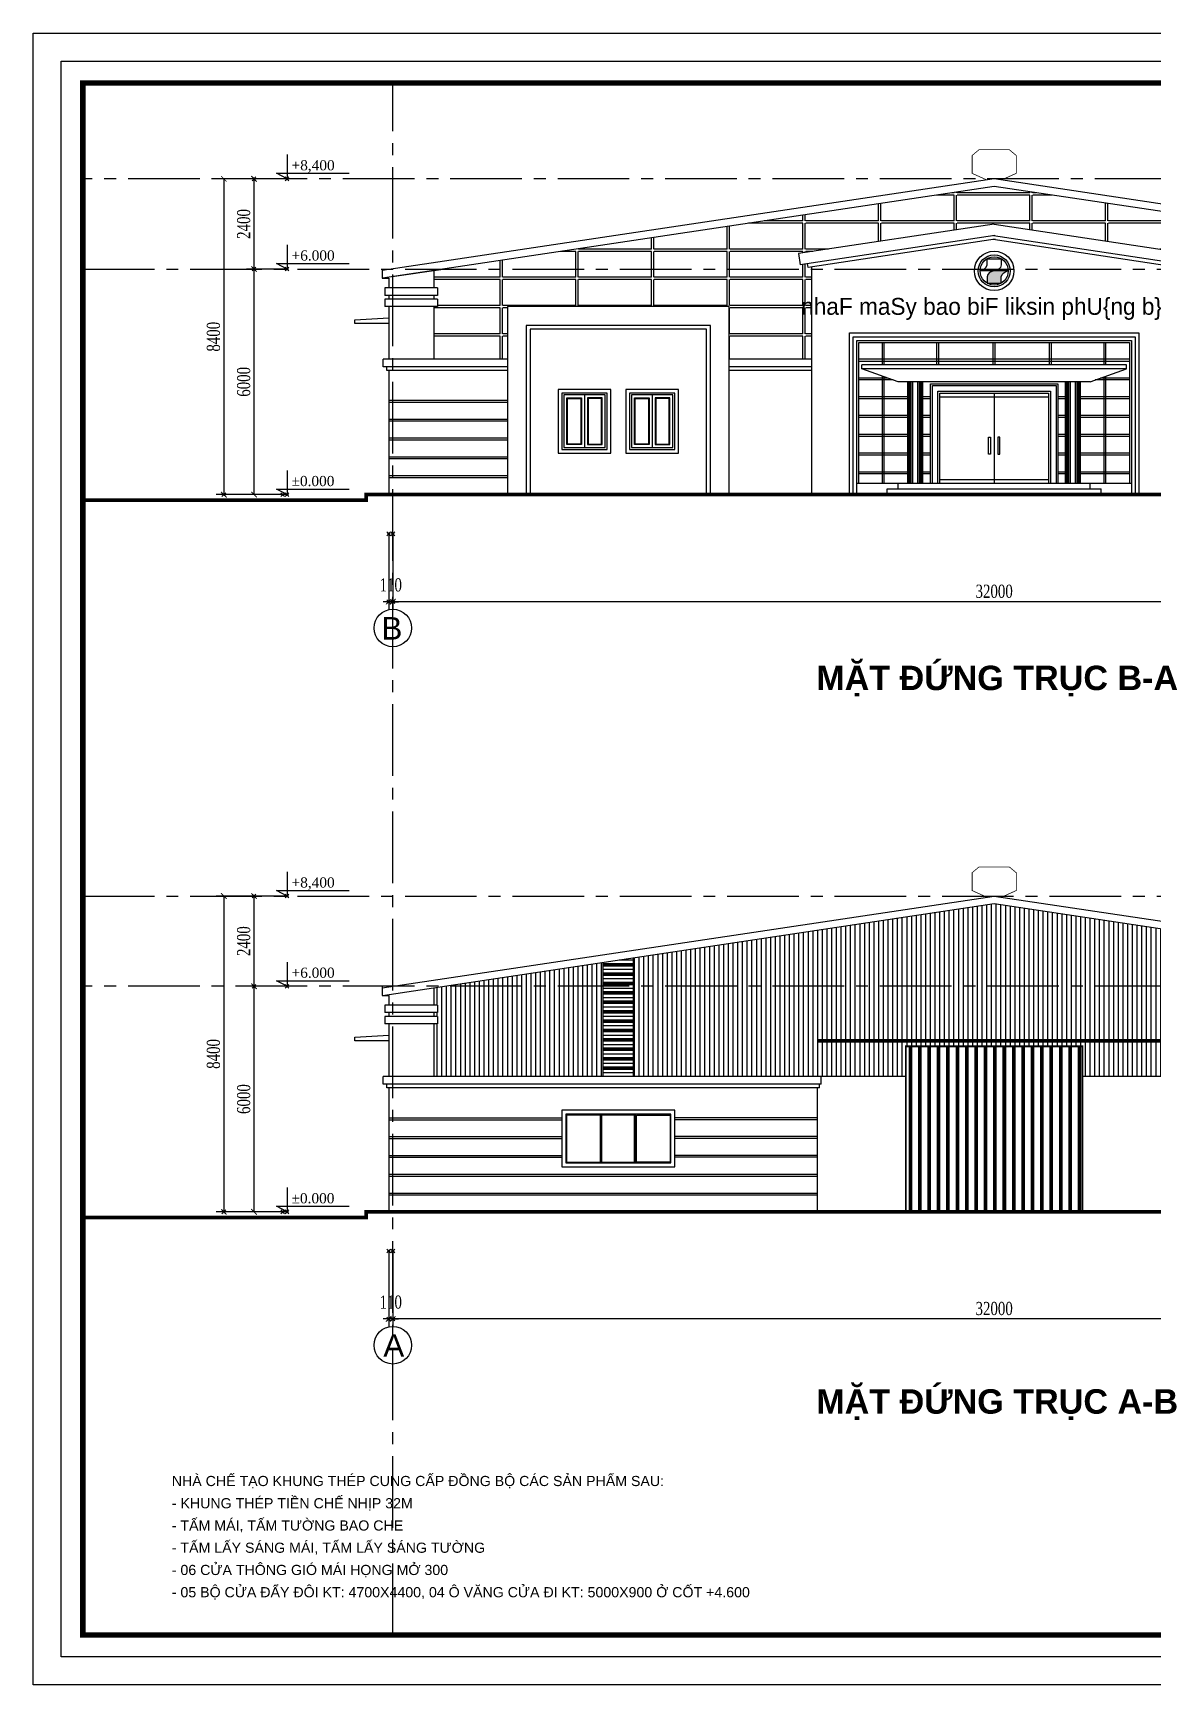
# Model space of a CAD drawing. Extents: x -32628 to 190565, y 82974 to 183560.
# Drawn here: x -32628 to -2831, y 139618 to 183560 of the extents above; entities that cross this region are included whole.
import ezdxf
from ezdxf.enums import TextEntityAlignment as Align

# ---------------------------------------------------------------- set-up
doc = ezdxf.new("R2010")
doc.units = 0
doc.header["$LTSCALE"] = 100
doc.header["$MEASUREMENT"] = 0
doc.header["$PDMODE"] = 35
doc.header["$PDSIZE"] = 50
doc.linetypes.add('CENTER2', pattern=[28.575, 19.05, -3.175, 3.175, -3.175])
doc.layers.get('0').update_dxf_attribs({"linetype": 'CONTINUOUS'})
for name, color, linetype in [('DWGshare.com_BH_DWGshare.com', 137, 'CONTINUOUS'), ('DWGshare.com_CUA_DWGshare.com', 13, 'CONTINUOUS'), ('DWGshare.com_DIM_DWGshare.com', 8, 'CONTINUOUS'), ('DWGshare.com_TEXT_DWGshare.com', 2, 'CONTINUOUS'), ('DWGshare.com_THAY_DWGshare.com', 9, 'CONTINUOUS'), ('DWGshare.com_WALLS_BLINE_DWGshare.com', 251, 'CENTER2'), ('DWGshare.com_WALLS_DWGshare.com', 31, 'CONTINUOUS')]:
    doc.layers.add(name, color=color, linetype=linetype)
doc.layers.add('DWGshare.com_DEFPOINTS_DWGshare.com', color=7, linetype='CONTINUOUS', plot=False)
doc.styles.add('1', font='vntimeh.shx', dxfattribs={"width": 0.75})
doc.styles.add('3', font='vnccsa__.shx')
doc.styles.add('VHARIAL', font='')
doc.styles.add('VHAVANB', font='')
doc.styles.get('VHARIAL').set_extended_font_data('.VnArialH')
doc.styles.get('VHAVANB').set_extended_font_data('.VnArialH', bold=True)
doc.dimstyles.new('D2-100', dxfattribs={"dimtxt": 350, "dimasz": 150, "dimexe": 200, "dimexo": 0, "dimgap": 100, "dimtad": 1, "dimdec": 0, "dimzin": 0, "dimdsep": 46, "dimtxsty": '1', "dimblk1": 'ARCHTICK', "dimblk2": 'ARCHTICK', "dimsah": 1, "dimcen": 0.09, "dimclrd": 256, "dimclre": 256, "dimclrt": 2, "dimadec": 0, "dimazin": 0, "dimtfac": 1, "dimtdec": 0, "dimtmove": 2, "dimatfit": 3, "dimldrblk": 'ARCHTICK', "dimfxl": 1, "dimtolj": 1, "dimtzin": 0, "dimarcsym": 0})

# ---------------------------------------------------------------- blocks, each defined once
blk = doc.blocks.new('_ARCHTICK')
at = {"color": 0, "linetype": 'ByBlock', "const_width": 0.15}
blk.add_lwpolyline([(-0.5, -0.5), (0.5, 0.5)], dxfattribs=at)
blk = doc.blocks.new('*D37')
at = {"linetype": 'ByBlock', "transparency": 16777216}
for p, q in [((-25871, 179682), (-26948, 179682)), ((-26748, 177282), (-26748, 179682)), ((-25871, 177282), (-26948, 177282))]:
    blk.add_line(p, q, dxfattribs=at)
at = {"layer": 'DWGshare.com_DEFPOINTS_DWGshare.com', "color": 0, "linetype": 'ByBlock', "transparency": 16777216}
for p in [(-26748, 179682), (-25871, 179682), (-25871, 177282)]:
    blk.add_point(p, dxfattribs=at)
at = {"linetype": 'ByBlock', "transparency": 16777216, "xscale": 150, "yscale": 150, "zscale": 150}
for p, rotation in [((-26748, 179682), 90), ((-26748, 177282), 270)]:
    blk.add_blockref('_ARCHTICK', p, dxfattribs=dict(at, rotation=rotation))
at = {"color": 2, "linetype": 'ByBlock', "transparency": 16777216, "insert": (-27023, 178482), "char_height": 350, "attachment_point": 5, "rotation": 90, "style": '1'}
blk.add_mtext('\\A1;2400', dxfattribs=at)
blk = doc.blocks.new('*D36')
at = {"linetype": 'ByBlock', "transparency": 16777216}
for p, q in [((178624, 177282), (177547, 177282)), ((177747, 171282), (177747, 177282)), ((178624, 171282), (177547, 171282))]:
    blk.add_line(p, q, dxfattribs=at)
at = {"layer": 'DWGshare.com_DEFPOINTS_DWGshare.com', "color": 0, "linetype": 'ByBlock', "transparency": 16777216}
for p in [(177747, 177282), (178624, 177282), (178624, 171282)]:
    blk.add_point(p, dxfattribs=at)
at = {"linetype": 'ByBlock', "transparency": 16777216, "xscale": 150, "yscale": 150, "zscale": 150}
for p, rotation in [((177747, 177282), 90), ((177747, 171282), 270)]:
    blk.add_blockref('_ARCHTICK', p, dxfattribs=dict(at, rotation=rotation))
at = {"color": 2, "linetype": 'ByBlock', "transparency": 16777216, "insert": (177472, 174282), "char_height": 350, "attachment_point": 5, "rotation": 90, "style": '1'}
blk.add_mtext('\\A1;6000', dxfattribs=at)
blk = doc.blocks.new('*D38')
at = {"linetype": 'ByBlock', "transparency": 16777216}
for p, q in [((-25871, 179682), (-27752, 179682)), ((-27552, 179682), (-27552, 171282)), ((-25985, 171282), (-27752, 171282))]:
    blk.add_line(p, q, dxfattribs=at)
at = {"layer": 'DWGshare.com_DEFPOINTS_DWGshare.com', "color": 0, "linetype": 'ByBlock', "transparency": 16777216}
for p in [(-25871, 179682), (-27552, 171282), (-25985, 171282)]:
    blk.add_point(p, dxfattribs=at)
at = {"linetype": 'ByBlock', "transparency": 16777216, "xscale": 150, "yscale": 150, "zscale": 150}
for p, rotation in [((-27552, 179682), 90), ((-27552, 171282), 270)]:
    blk.add_blockref('_ARCHTICK', p, dxfattribs=dict(at, rotation=rotation))
at = {"color": 2, "linetype": 'ByBlock', "transparency": 16777216, "insert": (-27827, 175482), "char_height": 350, "attachment_point": 5, "rotation": 90, "style": '1'}
blk.add_mtext('\\A1;8400', dxfattribs=at)
blk = doc.blocks.new('*D41')
at = {"linetype": 'ByBlock', "transparency": 16777216}
for p, q in [((-25871, 160604), (-27752, 160604)), ((-27552, 160604), (-27552, 152204)), ((-25985, 152204), (-27752, 152204))]:
    blk.add_line(p, q, dxfattribs=at)
at = {"layer": 'DWGshare.com_DEFPOINTS_DWGshare.com', "color": 0, "linetype": 'ByBlock', "transparency": 16777216}
for p in [(-25871, 160604), (-27552, 152204), (-25985, 152204)]:
    blk.add_point(p, dxfattribs=at)
at = {"linetype": 'ByBlock', "transparency": 16777216, "xscale": 150, "yscale": 150, "zscale": 150}
for p, rotation in [((-27552, 160604), 90), ((-27552, 152204), 270)]:
    blk.add_blockref('_ARCHTICK', p, dxfattribs=dict(at, rotation=rotation))
at = {"color": 2, "linetype": 'ByBlock', "transparency": 16777216, "insert": (-27827, 156404), "char_height": 350, "attachment_point": 5, "rotation": 90, "style": '1'}
blk.add_mtext('\\A1;8400', dxfattribs=at)
blk = doc.blocks.new('*D40')
at = {"linetype": 'ByBlock', "transparency": 16777216}
for p, q in [((114659, 177282), (113582, 177282)), ((113782, 171282), (113782, 177282)), ((114659, 171282), (113582, 171282))]:
    blk.add_line(p, q, dxfattribs=at)
at = {"layer": 'DWGshare.com_DEFPOINTS_DWGshare.com', "color": 0, "linetype": 'ByBlock', "transparency": 16777216}
for p in [(113782, 177282), (114659, 177282), (114659, 171282)]:
    blk.add_point(p, dxfattribs=at)
at = {"linetype": 'ByBlock', "transparency": 16777216, "xscale": 150, "yscale": 150, "zscale": 150}
for p, rotation in [((113782, 177282), 90), ((113782, 171282), 270)]:
    blk.add_blockref('_ARCHTICK', p, dxfattribs=dict(at, rotation=rotation))
at = {"color": 2, "linetype": 'ByBlock', "transparency": 16777216, "insert": (113507, 174282), "char_height": 350, "attachment_point": 5, "rotation": 90, "style": '1'}
blk.add_mtext('\\A1;6000', dxfattribs=at)
blk = doc.blocks.new('*D39')
at = {"linetype": 'ByBlock', "transparency": 16777216}
for p, q in [((-25871, 160604), (-26948, 160604)), ((-26748, 158204), (-26748, 160604)), ((-25871, 158204), (-26948, 158204))]:
    blk.add_line(p, q, dxfattribs=at)
at = {"layer": 'DWGshare.com_DEFPOINTS_DWGshare.com', "color": 0, "linetype": 'ByBlock', "transparency": 16777216}
for p in [(-26748, 160604), (-25871, 160604), (-25871, 158204)]:
    blk.add_point(p, dxfattribs=at)
at = {"linetype": 'ByBlock', "transparency": 16777216, "xscale": 150, "yscale": 150, "zscale": 150}
for p, rotation in [((-26748, 160604), 90), ((-26748, 158204), 270)]:
    blk.add_blockref('_ARCHTICK', p, dxfattribs=dict(at, rotation=rotation))
at = {"color": 2, "linetype": 'ByBlock', "transparency": 16777216, "insert": (-27023, 159404), "char_height": 350, "attachment_point": 5, "rotation": 90, "style": '1'}
blk.add_mtext('\\A1;2400', dxfattribs=at)
blk = doc.blocks.new('*D148')
at = {"linetype": 'ByBlock', "transparency": 16777216}
for p, q in [((-23056, 151161), (-23056, 149155)), ((8944, 151161), (8944, 149155)), ((8944, 149355), (-23056, 149355))]:
    blk.add_line(p, q, dxfattribs=at)
at = {"layer": 'DWGshare.com_DEFPOINTS_DWGshare.com', "color": 0, "linetype": 'ByBlock', "transparency": 16777216}
for p in [(-23056, 151161), (8944, 151161), (-23056, 149355)]:
    blk.add_point(p, dxfattribs=at)
at = {"linetype": 'ByBlock', "transparency": 16777216, "xscale": 150, "yscale": 150, "zscale": 150, "rotation": 180}
blk.add_blockref('_ARCHTICK', (-23056, 149355), dxfattribs=at)
at = {"linetype": 'ByBlock', "transparency": 16777216, "xscale": 150, "yscale": 150, "zscale": 150}
blk.add_blockref('_ARCHTICK', (8944, 149355), dxfattribs=at)
at = {"color": 2, "linetype": 'ByBlock', "transparency": 16777216, "insert": (-7056, 149630), "char_height": 350, "attachment_point": 5, "style": '1'}
blk.add_mtext('\\A1;32000', dxfattribs=at)
blk = doc.blocks.new('*D158')
at = {"linetype": 'ByBlock', "transparency": 16777216}
for p, q in [((-23166, 151161), (-23166, 149155)), ((-23056, 151161), (-23056, 149155)), ((-23166, 149355), (-23316, 149355)), ((-23056, 149355), (-23166, 149355)), ((-23056, 149355), (-23166, 149355)), ((-23056, 149355), (-22906, 149355))]:
    blk.add_line(p, q, dxfattribs=at)
at = {"layer": 'DWGshare.com_DEFPOINTS_DWGshare.com', "color": 0, "linetype": 'ByBlock', "transparency": 16777216}
for p in [(-23166, 151161), (-23056, 151161), (-23166, 149355)]:
    blk.add_point(p, dxfattribs=at)
at = {"linetype": 'ByBlock', "transparency": 16777216, "xscale": 150, "yscale": 150, "zscale": 150}
blk.add_blockref('_ARCHTICK', (-23166, 149355), dxfattribs=at)
at = {"linetype": 'ByBlock', "transparency": 16777216, "xscale": 150, "yscale": 150, "zscale": 150, "rotation": 180}
blk.add_blockref('_ARCHTICK', (-23056, 149355), dxfattribs=at)
at = {"color": 2, "linetype": 'ByBlock', "transparency": 16777216, "insert": (-23111, 149800), "char_height": 350, "attachment_point": 5, "style": '1'}
blk.add_mtext('\\A1;110', dxfattribs=at)
blk = doc.blocks.new('*D159')
at = {"linetype": 'ByBlock', "transparency": 16777216}
for p, q in [((-23056, 151161), (-23056, 149155)), ((8944, 151161), (8944, 149155)), ((8944, 149355), (-23056, 149355))]:
    blk.add_line(p, q, dxfattribs=at)
at = {"layer": 'DWGshare.com_DEFPOINTS_DWGshare.com', "color": 0, "linetype": 'ByBlock', "transparency": 16777216}
for p in [(-23056, 151161), (8944, 151161), (-23056, 149355)]:
    blk.add_point(p, dxfattribs=at)
at = {"linetype": 'ByBlock', "transparency": 16777216, "xscale": 150, "yscale": 150, "zscale": 150, "rotation": 180}
blk.add_blockref('_ARCHTICK', (-23056, 149355), dxfattribs=at)
at = {"linetype": 'ByBlock', "transparency": 16777216, "xscale": 150, "yscale": 150, "zscale": 150}
blk.add_blockref('_ARCHTICK', (8944, 149355), dxfattribs=at)
at = {"color": 2, "linetype": 'ByBlock', "transparency": 16777216, "insert": (-7056, 149630), "char_height": 350, "attachment_point": 5, "style": '1'}
blk.add_mtext('\\A1;32000', dxfattribs=at)
blk = doc.blocks.new('*D161')
at = {"linetype": 'ByBlock', "transparency": 16777216}
for p, q in [((-23166, 151161), (-23166, 149155)), ((-23056, 151161), (-23056, 149155)), ((-23166, 149355), (-23316, 149355)), ((-23056, 149355), (-23166, 149355)), ((-23056, 149355), (-23166, 149355)), ((-23056, 149355), (-22906, 149355))]:
    blk.add_line(p, q, dxfattribs=at)
at = {"layer": 'DWGshare.com_DEFPOINTS_DWGshare.com', "color": 0, "linetype": 'ByBlock', "transparency": 16777216}
for p in [(-23166, 151161), (-23056, 151161), (-23166, 149355)]:
    blk.add_point(p, dxfattribs=at)
at = {"linetype": 'ByBlock', "transparency": 16777216, "xscale": 150, "yscale": 150, "zscale": 150}
blk.add_blockref('_ARCHTICK', (-23166, 149355), dxfattribs=at)
at = {"linetype": 'ByBlock', "transparency": 16777216, "xscale": 150, "yscale": 150, "zscale": 150, "rotation": 180}
blk.add_blockref('_ARCHTICK', (-23056, 149355), dxfattribs=at)
at = {"color": 2, "linetype": 'ByBlock', "transparency": 16777216, "insert": (-23111, 149800), "char_height": 350, "attachment_point": 5, "style": '1'}
blk.add_mtext('\\A1;110', dxfattribs=at)

msp = doc.modelspace()

# ---------------------------------------------------------------- hatches: boundary and pattern name
at = {"layer": 'DWGshare.com_BH_DWGshare.com'}
h = msp.add_hatch(dxfattribs=at)
h.set_pattern_fill('BRICK20', color=256, scale=250, style=0)
h.set_pattern_definition([(180, (1951.7, 62.5), (-9e-14, -750), [1937.5, -76.7175]), (90, (1951.7, 62.5), (-2014.217, 1e-13), [687.5, -62.5]), (90, (2014.2, 62.5), (-2014.217, 1e-13), [687.5, -62.5]), (180, (1951.7, 0), (-9e-14, -750), [1937.5, -76.7175])])
h.paths.add_polyline_path([(-14105.8, 174882.4), (-11905.8, 174882.4), (-11905.8, 177342.7), (-12004.7, 177327.9), (-12019.6, 177426.8), (-12217.3, 177397.1), (-12261.8, 177693.8), (-7055.8, 178474.7), (-1849.8, 177693.8), (-1894.3, 177397.1), (-2092.1, 177426.8), (-2106.9, 177327.9), (-2205.8, 177342.7), (-2205.8, 174882.4), (-5.8, 174882.4), (-5.8, 176282.4), (5894.2, 176282.4), (5894.2, 174882.4), (7854.2, 174882.4), (7854.2, 176282.4), (7754.2, 176282.4), (7754.2, 176482.4), (7854.2, 176482.4), (7854.2, 176582.4), (7754.2, 176582.4), (7754.2, 176782.4), (7854.2, 176782.4), (7854.2, 177244.9), (-7055.8, 179481.4), (-21965.3, 177245), (-21965.3, 176782.4), (-21865.3, 176782.4), (-21865.3, 176582.4), (-21965.3, 176582.4), (-21965.3, 176482.4), (-21865.3, 176482.4), (-21865.3, 176282.4), (-21965.3, 176282.4), (-21965.3, 174882.4), (-20005.8, 174882.4), (-20005.8, 176282.4), (-14105.8, 176282.4)])
msp.add_hatch(color=256, dxfattribs=at).paths.add_polyline_path([(-6680.8, 177232.4), (-7052.5, 177232.4, -0.0044876), (-7055.8, 177232.4), (-7059.2, 177232.4, 0.3672149), (-7242.9, 177073.6), (-7242.9, 176907.4), (-6868.7, 176907.4), (-6868.7, 177073.6, -0.298988)])
h = msp.add_hatch(dxfattribs=at)
h.set_pattern_fill('LINE', color=256, scale=1000, angle=90, style=0)
h.paths.add_polyline_path([(2544.2, 158962.6), (-7055.8, 160402.6), (-16655.8, 158962.6), (-16655.8, 155803.6), (-9405.8, 155803.6), (-9405.8, 156603.6), (-4705.8, 156603.6), (-4705.8, 155803.6), (2544.2, 155803.6)])
h.paths.add_polyline_path([(-17455.8, 158842.6), (-21965.3, 158166.2), (-21965.3, 157703.6), (-21865.3, 157703.6), (-21865.3, 157503.6), (-21965.3, 157503.6), (-21965.3, 157403.6), (-21865.3, 157403.6), (-21865.3, 157203.6), (-21965.3, 157203.6), (-21965.3, 155803.6), (-17455.8, 155803.6)])
h.paths.add_polyline_path([(7853.7, 157503.6), (7753.7, 157503.6), (7753.7, 157703.6), (7853.7, 157703.6), (7853.7, 158166.2), (3344.2, 158842.6), (3344.2, 155803.6), (7853.7, 155803.6), (7853.7, 157203.6), (7753.7, 157203.6), (7753.7, 157403.6), (7853.7, 157403.6)])
h = msp.add_hatch(dxfattribs=at)
h.set_pattern_fill('PLASTI,_O', color=256, scale=1000)
h.set_pattern_definition([(0, (0, 0), (6e-14, 250), []), (0, (7e-15, 31.25), (6e-14, 250), []), (0, (1e-14, 62.5), (6e-14, 250), []), (0, (3e-14, 156.25), (6e-14, 250), [])])
h.paths.add_polyline_path([(-16655.8, 158962.6), (-17455.8, 158842.6), (-17455.8, 155803.6), (-16655.8, 155803.6)])
h.paths.add_polyline_path([(3344.2, 158842.6), (2544.2, 158962.6), (2544.2, 155803.6), (3344.2, 155803.6)])
h = msp.add_hatch(dxfattribs=at)
h.set_pattern_fill('PLAST,_O', color=256, scale=1000, angle=90)
h.set_pattern_definition([(90, (0, 0), (-250, 2e-14), []), (90, (-31.25, 2e-15), (-250, 2e-14), []), (90, (-62.5, 4e-15), (-250, 2e-14), [])])
h.paths.add_polyline_path([(-7055.8, 156603.6), (-9405.8, 156603.6), (-9405.8, 152203.6), (-7055.8, 152203.6)])
h.paths.add_polyline_path([(-4705.8, 156603.6), (-7055.8, 156603.6), (-7055.8, 152203.6), (-4705.8, 152203.6)])

# ---------------------------------------------------------------- linework, layer by layer
for p, q in [((-10030.8, 174732.4), (-10030.8, 175332.4)), ((-9980.8, 174732.4), (-9980.8, 175332.4)), ((-8580.8, 174732.4), (-8580.8, 175332.4)), ((-8530.8, 174732.4), (-8530.8, 175332.4)), ((-7080.8, 174732.4), (-7080.8, 175332.4)), ((-7030.8, 174732.4), (-7030.8, 175332.4)), ((-5580.8, 174732.4), (-5580.8, 175332.4)), ((-5530.8, 174732.4), (-5530.8, 175332.4)), ((-4130.8, 174732.4), (-4130.8, 175332.4)), ((-4080.8, 174732.4), (-4080.8, 175332.4)), ((-3455.8, 174882.4), (-10655.8, 174882.4)), ((-10655.8, 174832.4), (-3455.8, 174832.4)), ((-9884.4, 174382.4), (-10655.8, 174382.4)), ((-9745.1, 174332.4), (-10655.8, 174332.4)), ((-10030.8, 171582.4), (-10030.8, 174434.9)), ((-9980.8, 171582.4), (-9980.8, 174417)), ((-9344.7, 171582.4), (-9344.7, 174282.4)), ((-9326.7, 171582.4), (-9326.7, 174282.4)), ((-9300.5, 171582.4), (-9300.5, 174282.4)), ((-9267.1, 171582.4), (-9267.1, 174282.4)), ((-9221, 171582.4), (-9221, 174282.4)), ((-9090.7, 171582.4), (-9090.7, 174282.4)), ((-9044.6, 171582.4), (-9044.6, 174282.4)), ((-9011.2, 171582.4), (-9011.2, 174282.4)), ((-8985, 171582.4), (-8985, 174282.4)), ((-8966.9, 171582.4), (-8966.9, 174282.4)), ((-5144.7, 171582.4), (-5144.7, 174282.4)), ((-5126.7, 171582.4), (-5126.7, 174282.4)), ((-5100.5, 171582.4), (-5100.5, 174282.4)), ((-5067.1, 171582.4), (-5067.1, 174282.4)), ((-5021, 171582.4), (-5021, 174282.4)), ((-4890.7, 171582.4), (-4890.7, 174282.4)), ((-4844.6, 171582.4), (-4844.6, 174282.4)), ((-4811.2, 171582.4), (-4811.2, 174282.4)), ((-4785, 171582.4), (-4785, 174282.4)), ((-4766.9, 171582.4), (-4766.9, 174282.4)), ((-3455.8, 174332.4), (-4366.5, 174332.4)), ((-3455.8, 174382.4), (-4227.3, 174382.4)), ((-4130.8, 171582.4), (-4130.8, 174417)), ((-4080.8, 171582.4), (-4080.8, 174434.9)), ((-20005.8, 173782.4), (-23165.8, 173782.4)), ((-20005.8, 173732.4), (-23165.8, 173732.4)), ((-9355.8, 173882.4), (-10655.8, 173882.4)), ((-9355.8, 173832.4), (-10655.8, 173832.4)), ((-8750.8, 173882.4), (-8955.8, 173882.4)), ((-8750.8, 173832.4), (-8955.8, 173832.4)), ((-5155.8, 173882.4), (-5360.8, 173882.4)), ((-5155.8, 173832.4), (-5360.8, 173832.4)), ((-3455.8, 173882.4), (-4755.8, 173882.4)), ((-3455.8, 173832.4), (-4755.8, 173832.4)), ((-20005.8, 173282.4), (-23165.8, 173282.4)), ((-20005.8, 173232.4), (-23165.8, 173232.4)), ((-9355.8, 173382.4), (-10655.8, 173382.4)), ((-9355.8, 173332.4), (-10655.8, 173332.4)), ((-8750.8, 173382.4), (-8955.8, 173382.4)), ((-8750.8, 173332.4), (-8955.8, 173332.4)), ((-5155.8, 173382.4), (-5360.8, 173382.4)), ((-5155.8, 173332.4), (-5360.8, 173332.4)), ((-3455.8, 173382.4), (-4755.8, 173382.4)), ((-3455.8, 173332.4), (-4755.8, 173332.4)), ((-20005.8, 172782.4), (-23165.8, 172782.4)), ((-20005.8, 172732.4), (-23165.8, 172732.4)), ((-9355.8, 172882.4), (-10655.8, 172882.4)), ((-9355.8, 172832.4), (-10655.8, 172832.4)), ((-8750.8, 172882.4), (-8955.8, 172882.4)), ((-8750.8, 172832.4), (-8955.8, 172832.4)), ((-5155.8, 172882.4), (-5360.8, 172882.4)), ((-5155.8, 172832.4), (-5360.8, 172832.4)), ((-3455.8, 172882.4), (-4755.8, 172882.4)), ((-3455.8, 172832.4), (-4755.8, 172832.4)), ((-20005.8, 172282.4), (-23165.8, 172282.4)), ((-9355.8, 172382.4), (-10655.8, 172382.4)), ((-9355.8, 172332.4), (-10655.8, 172332.4)), ((-8750.8, 172382.4), (-8955.8, 172382.4)), ((-8750.8, 172332.4), (-8955.8, 172332.4)), ((-5155.8, 172382.4), (-5360.8, 172382.4)), ((-5155.8, 172332.4), (-5360.8, 172332.4)), ((-3455.8, 172382.4), (-4755.8, 172382.4)), ((-3455.8, 172332.4), (-4755.8, 172332.4)), ((-20005.8, 172232.4), (-23165.8, 172232.4)), ((-9355.8, 171882.4), (-10655.8, 171882.4)), ((-9355.8, 171832.4), (-10655.8, 171832.4)), ((-8750.8, 171882.4), (-8955.8, 171882.4)), ((-8750.8, 171832.4), (-8955.8, 171832.4)), ((-5155.8, 171882.4), (-5360.8, 171882.4)), ((-5155.8, 171832.4), (-5360.8, 171832.4)), ((-3455.8, 171882.4), (-4755.8, 171882.4)), ((-3455.8, 171832.4), (-4755.8, 171832.4)), ((-20005.8, 171782.4), (-23165.8, 171782.4)), ((-20005.8, 171732.4), (-23165.8, 171732.4)), ((-23165.8, 154703.6), (-18555.8, 154703.6)), ((-17501.7, 154778.6), (-17501.7, 154803.6)), ((-16597.5, 153503.6), (-16597.5, 154803.6)), ((-11755.8, 154703.6), (-15555.8, 154703.6)), ((-23165.8, 154653.6), (-18555.8, 154653.6)), ((-11755.8, 154653.6), (-15555.8, 154653.6)), ((-23165.8, 154203.6), (-18555.8, 154203.6)), ((-23165.8, 154153.6), (-18555.8, 154153.6)), ((-11755.8, 154203.6), (-15555.8, 154203.6)), ((-11755.8, 154153.6), (-15555.8, 154153.6)), ((-23165.8, 153703.6), (-18555.8, 153703.6)), ((-23165.8, 153653.6), (-18555.8, 153653.6)), ((-17501.7, 153522.1), (-17501.7, 153497.1)), ((-11755.8, 153703.6), (-15555.8, 153703.6)), ((-11755.8, 153653.6), (-15555.8, 153653.6)), ((-23165.8, 153203.6), (-11755.8, 153203.6)), ((-23165.8, 153153.6), (-11755.8, 153153.6)), ((-23165.8, 152703.6), (-11755.8, 152703.6)), ((-23165.8, 152653.6), (-11755.8, 152653.6))]:
    msp.add_line(p, q, dxfattribs=at)
msp.add_lwpolyline([(-10655.8, 171582.4), (-10655.8, 175332.4), (-3455.8, 175332.4), (-3455.8, 171582.4)], dxfattribs=at)
for points in [[(-17526.7, 154778.6), (-18430.8, 154778.6), (-18430.8, 153528.6), (-17526.7, 153528.6)], [(-16622.5, 154778.6), (-17501.7, 154778.6), (-17501.7, 153528.6), (-16622.5, 153528.6)], [(-15680.8, 153528.6), (-16572.5, 153528.6), (-16572.5, 154778.6), (-15680.8, 154778.6)]]:
    msp.add_lwpolyline(points, close=True, dxfattribs=at)
at = {"layer": 'DWGshare.com_CUA_DWGshare.com'}
for p, q in [((-17955.8, 173932.4), (-17955.8, 172532.4)), ((-16155.8, 173932.4), (-16155.8, 172532.4))]:
    msp.add_line(p, q, dxfattribs=at)
for points in [[(-18505.8, 172532.4), (-17405.8, 172532.4), (-17405.8, 173932.4), (-18505.8, 173932.4)], [(-18035.8, 172612.4), (-18425.8, 172612.4), (-18425.8, 173852.4), (-18035.8, 173852.4)], [(-18050.8, 172627.4), (-18410.8, 172627.4), (-18410.8, 173837.4), (-18050.8, 173837.4)], [(-17875.8, 172612.4), (-17485.8, 172612.4), (-17485.8, 173852.4), (-17875.8, 173852.4)], [(-17860.8, 172627.4), (-17500.8, 172627.4), (-17500.8, 173837.4), (-17860.8, 173837.4)], [(-16705.8, 172532.4), (-15605.8, 172532.4), (-15605.8, 173932.4), (-16705.8, 173932.4)], [(-16235.8, 172612.4), (-16625.8, 172612.4), (-16625.8, 173852.4), (-16235.8, 173852.4)], [(-16250.8, 172627.4), (-16610.8, 172627.4), (-16610.8, 173837.4), (-16250.8, 173837.4)], [(-16075.8, 172612.4), (-15685.8, 172612.4), (-15685.8, 173852.4), (-16075.8, 173852.4)], [(-16060.8, 172627.4), (-15700.8, 172627.4), (-15700.8, 173837.4), (-16060.8, 173837.4)]]:
    msp.add_lwpolyline(points, close=True, dxfattribs=at)
at = {"layer": 'DWGshare.com_DEFPOINTS_DWGshare.com'}
msp.add_lwpolyline([(27424.3, 139618), (-32628.4, 139618), (-32628.4, 183560.5), (27424.3, 183560.5)], close=True, dxfattribs=at)
at = {"layer": 'DWGshare.com_DIM_DWGshare.com'}
msp.add_line((-23068.8, 177081.4), (-21715.8, 177282.4), dxfattribs=at)
at = {"layer": 'DWGshare.com_TEXT_DWGshare.com'}
for points in [[(-25870.7, 180327.2), (-25870.7, 179682.4), (-26153, 179830.2), (-24216.7, 179830.2)], [(-25870.7, 177927.2), (-25870.7, 177282.4), (-26153, 177430.2), (-24216.7, 177430.2)], [(-25870.7, 171927.2), (-25870.7, 171282.4), (-26153, 171430.2), (-24216.7, 171430.2)], [(-25870.7, 161248.5), (-25870.7, 160603.6), (-26153, 160751.4), (-24216.7, 160751.4)], [(-25870.7, 158848.5), (-25870.7, 158203.6), (-26153, 158351.4), (-24216.7, 158351.4)], [(-25870.7, 152848.5), (-25870.7, 152203.6), (-26153, 152351.4), (-24216.7, 152351.4)]]:
    msp.add_lwpolyline(points, dxfattribs=at)
for centre in [(-23055.8, 167733.9), (-23055.8, 148655.2)]:
    msp.add_circle(centre, 500, dxfattribs=at)
at = {"layer": 'DWGshare.com_THAY_DWGshare.com'}
for p, q in [((-7055.8, 179682.4), (-23340.5, 177239.7)), ((-7055.8, 179481.4), (-23331.4, 177040)), ((9228.8, 177239.7), (-7055.8, 179682.4)), ((9219.7, 177040), (-7055.8, 179481.4)), ((-7055.8, 178474.7), (-12261.8, 177693.8)), ((-7055.8, 178474.7), (-1849.8, 177693.8)), ((-7041, 178173.5), (-12217.3, 177397.1)), ((-7026.2, 178074.6), (-12004.7, 177327.9)), ((-7085.5, 178074.6), (-2106.9, 177327.9)), ((-7070.7, 178173.5), (-1894.3, 177397.1)), ((-12261.8, 177693.8), (-12217.3, 177397.1)), ((-21965.3, 177246.9), (-21965.3, 176782.4)), ((-12004.7, 177327.9), (-12019.6, 177426.8)), ((-11905.8, 171282.4), (-11905.8, 177342.7)), ((-21865.3, 176782.4), (-23265.3, 176782.4)), ((-23265.3, 176782.4), (-23265.3, 176582.4)), ((-21865.3, 176782.4), (-21865.3, 176582.4)), ((-21865.3, 176582.4), (-23265.3, 176582.4)), ((-23265.3, 176482.4), (-23265.3, 176282.4)), ((-21865.3, 176482.4), (-23265.3, 176482.4)), ((-21865.3, 176282.4), (-23265.3, 176282.4)), ((-21965.3, 176582.4), (-21965.3, 176482.4)), ((-21965.3, 176282.4), (-21965.3, 174882.4)), ((-21865.3, 176482.4), (-21865.3, 176282.4)), ((-23315.8, 174682.4), (-23315.8, 174882.4)), ((-20005.8, 174882.4), (-23315.8, 174882.4)), ((-20005.8, 174682.4), (-23315.8, 174682.4)), ((-23215.8, 174582.4), (-23215.8, 174682.4)), ((-20005.8, 174582.4), (-23215.8, 174582.4)), ((-23165.8, 174582.4), (-23165.8, 171282.4)), ((-11905.8, 174882.4), (-14105.8, 174882.4)), ((-11905.8, 174682.4), (-14105.8, 174682.4)), ((-11905.8, 174582.4), (-14105.8, 174582.4)), ((-3530.8, 174732.4), (-10580.8, 174732.4)), ((-10580.8, 174632.4), (-10580.8, 174732.4)), ((-9605.8, 174282.4), (-10580.8, 174632.4)), ((-3530.8, 174632.4), (-10580.8, 174632.4)), ((-4505.8, 174282.4), (-3530.8, 174632.4)), ((-3530.8, 174632.4), (-3530.8, 174732.4)), ((-4505.8, 174282.4), (-9605.8, 174282.4)), ((-9355.8, 171582.4), (-9355.8, 174282.4)), ((-8955.8, 171582.4), (-8955.8, 174282.4)), ((-5155.8, 171582.4), (-5155.8, 174282.4)), ((-4755.8, 171582.4), (-4755.8, 174282.4)), ((-8500.8, 173882.4), (-5610.8, 173882.4)), ((-7055.8, 173982.4), (-7055.8, 171582.4)), ((-10705.8, 171582.4), (-3405.8, 171582.4)), ((-9905.8, 171432.4), (-4205.8, 171432.4)), ((-9905.8, 171282.4), (-9905.8, 171432.4)), ((-9605.8, 171432.4), (-9605.8, 171582.4)), ((-8500.8, 171682.4), (-5610.8, 171682.4)), ((-4505.8, 171432.4), (-4505.8, 171582.4)), ((-4205.8, 171282.4), (-4205.8, 171432.4)), ((-23340.5, 158160.9), (-7055.8, 160603.6)), ((-23331.4, 157961.3), (-7055.8, 160402.6)), ((-7055.8, 160603.6), (9228.8, 158160.9)), ((-7055.8, 160402.6), (9219.7, 157961.3)), ((-17455.8, 155803.6), (-17455.8, 158842.6)), ((-16655.8, 155803.6), (-16655.8, 158962.6)), ((-21965.3, 158168.2), (-21965.3, 157703.6)), ((-21865.3, 157703.6), (-23265.3, 157703.6)), ((-23265.3, 157703.6), (-23265.3, 157503.6)), ((-21865.3, 157503.6), (-23265.3, 157503.6)), ((-23265.3, 157403.6), (-23265.3, 157203.6)), ((-21865.3, 157403.6), (-23265.3, 157403.6)), ((-21965.3, 157503.6), (-21965.3, 157403.6)), ((-21865.3, 157703.6), (-21865.3, 157503.6)), ((-21865.3, 157403.6), (-21865.3, 157203.6)), ((-21865.3, 157203.6), (-23265.3, 157203.6)), ((-21965.3, 157203.6), (-21965.3, 155803.6)), ((-7055.8, 156603.6), (-7055.8, 152203.6)), ((-9405.8, 155803.6), (-23315.8, 155803.6)), ((-23315.8, 155603.6), (-23315.8, 155803.6)), ((-11655.8, 155603.6), (-23315.8, 155603.6)), ((-23215.8, 155503.6), (-23215.8, 155603.6)), ((-11705.8, 155503.6), (-11705.8, 155603.6)), ((-11655.8, 155603.6), (-11655.8, 155803.6)), ((9204.2, 155803.6), (-4705.8, 155803.6)), ((-11705.8, 155503.6), (-23215.8, 155503.6)), ((-23165.8, 155503.6), (-23165.8, 152203.6)), ((-11755.8, 152203.6), (-11755.8, 155503.6))]:
    msp.add_line(p, q, dxfattribs=at)
for points in [[(26675.6, 140366.7), (-31879.7, 140366.7), (-31879.7, 182811.8), (26675.6, 182811.8)], [(-18655.8, 172382.4), (-17255.8, 172382.4), (-17255.8, 174082.4), (-18655.8, 174082.4)], [(-16855.8, 172382.4), (-15455.8, 172382.4), (-15455.8, 174082.4), (-16855.8, 174082.4)], [(-18555.8, 172482.4), (-17355.8, 172482.4), (-17355.8, 173982.4), (-18555.8, 173982.4)], [(-16755.8, 172482.4), (-15555.8, 172482.4), (-15555.8, 173982.4), (-16755.8, 173982.4)], [(-7155.8, 172357.4), (-7205.8, 172357.4), (-7205.8, 172807.4), (-7155.8, 172807.4)], [(-6955.8, 172357.4), (-6905.8, 172357.4), (-6905.8, 172807.4), (-6955.8, 172807.4)], [(-18555.8, 153403.6), (-15555.8, 153403.6), (-15555.8, 154903.6), (-18555.8, 154903.6)], [(-18455.8, 153503.6), (-15655.8, 153503.6), (-15655.8, 154803.6), (-18455.8, 154803.6)]]:
    msp.add_lwpolyline(points, close=True, dxfattribs=at)
for points, const_width in [([(-31302.8, 140943.6), (-31302.8, 182234.9), (26098.8, 182234.9), (26098.8, 140943.6)], 143.5), ([(-9405.8, 156603.6), (-4705.8, 156603.6), (-4705.8, 152203.6), (-9405.8, 152203.6)], 50)]:
    msp.add_lwpolyline(points, close=True, dxfattribs=dict(at, const_width=const_width))
for points, const_width in [([(-7270.9, 179660.9), (-7642.4, 179828.2), (-7642.4, 180303.8), (-7458.1, 180457.1), (-7055.8, 180457.1)], 20), ([(-6840.8, 179660.9), (-6469.2, 179828.2), (-6469.2, 180303.8), (-6653.5, 180457.1), (-7055.8, 180457.1)], 20), ([(-7270.9, 160582.1), (-7642.4, 160749.5), (-7642.4, 161225), (-7458.1, 161378.4), (-7055.8, 161378.4)], 20), ([(-6840.8, 160582.1), (-6469.2, 160749.5), (-6469.2, 161225), (-6653.5, 161378.4), (-7055.8, 161378.4)], 20), ([(-11756.1, 156753.3), (-2355.5, 156753.3)], 100)]:
    msp.add_lwpolyline(points, dxfattribs=dict(at, const_width=const_width))
for points in [[(-7430.8, 177232.4, 0.298988), (-7242.9, 177391.2), (-7242.9, 177557.4), (-6868.7, 177557.4), (-6868.7, 177391.2, -0.372316), (-7055.8, 177232.4)], [(-6868.7, 176907.4), (-6868.7, 177073.6, -0.298988), (-6680.8, 177232.4), (-7055.8, 177232.4, 0.372316), (-7242.9, 177073.6), (-7242.9, 176907.4)]]:
    msp.add_lwpolyline(points, format="xyb", close=True, dxfattribs=at)
for points in [[(-23340.5, 177263.7), (-23340.5, 177040), (-23165.3, 177040), (-23165.3, 176782.4)], [(-23165.3, 176582.4), (-23165.3, 176482.4)], [(-23165.3, 176282.4), (-23165.3, 174882.4)], [(-14105.8, 171282.4), (-14105.8, 176282.4), (-20005.8, 176282.4), (-20005.8, 171282.4)], [(-23165.3, 175832.1), (-24065.8, 175832.1), (-24065.8, 175932.1), (-23165.3, 175982.1)], [(-14605.8, 171282.4), (-14605.8, 175782.4), (-19505.8, 175782.4), (-19505.8, 171282.4)], [(-14705.8, 171282.4), (-14705.8, 175682.4), (-19405.8, 175682.4), (-19405.8, 171282.4)], [(-10905.8, 171282.4), (-10905.8, 175582.4), (-3205.8, 175582.4), (-3205.8, 171282.4)], [(-10805.8, 171282.4), (-10805.8, 175482.4), (-3305.8, 175482.4), (-3305.8, 171282.4)], [(-10705.8, 171282.4), (-10705.8, 175382.4), (-3405.8, 175382.4), (-3405.8, 171282.4)], [(-8750.8, 171582.4), (-8750.8, 174232.4), (-5360.8, 174232.4), (-5360.8, 171582.4)], [(-8700.8, 171582.4), (-8700.8, 174182.4), (-5410.8, 174182.4), (-5410.8, 171582.4)], [(-8550.8, 171582.4), (-8550.8, 174032.4), (-5560.8, 174032.4), (-5560.8, 171582.4)], [(-8500.8, 171582.4), (-8500.8, 173982.4), (-5610.8, 173982.4), (-5610.8, 171582.4)], [(-23340.5, 158185), (-23340.5, 157961.3), (-23165.3, 157961.3), (-23165.3, 157703.6)], [(-23165.3, 157503.6), (-23165.3, 157403.6)], [(-23165.3, 156753.3), (-24065.8, 156753.3), (-24065.8, 156853.3), (-23165.3, 156902.5)], [(-23165.3, 157203.6), (-23165.3, 155803.6)]]:
    msp.add_lwpolyline(points, dxfattribs=at)
for radius in [525, 425, 375]:
    msp.add_circle((-7055.8, 177232.4), radius, dxfattribs=at)
at = {"layer": 'DWGshare.com_WALLS_BLINE_DWGshare.com'}
for p, q in [((-23055.8, 140943.6), (-23055.8, 182234.9)), ((26098.8, 179682.4), (-31302.8, 179682.4)), ((-31302.8, 177282.4), (26098.8, 177282.4)), ((-31302.8, 160603.6), (26098.8, 160603.6)), ((26098.8, 158203.6), (-31302.8, 158203.6))]:
    msp.add_line(p, q, dxfattribs=at)
at = {"layer": 'DWGshare.com_WALLS_DWGshare.com', "const_width": 100}
for points in [[(-31302.8, 171132.4), (-23715.8, 171132.4)], [(-23765.8, 171132.4), (-23765.8, 171282.4), (9654.2, 171282.4), (9654.2, 171132.4)], [(-31302.8, 152053.6), (-23715.8, 152053.6)], [(9654.2, 152053.6), (9654.2, 152203.6), (-23765.8, 152203.6), (-23765.8, 152053.6)]]:
    msp.add_lwpolyline(points, dxfattribs=at)

# ---------------------------------------------------------------- texts
at = {"layer": 'DWGshare.com_TEXT_DWGshare.com'}
for s, height, style, p in [('+8,400', 270.03, '1', (-25750.3, 179908.7)), ('+6.000', 270.03, '1', (-25750.3, 177508.7)), ('%%p0.000', 270.03, '1', (-25750.3, 171508.7)), ('b', 600, 'VHARIAL', (-23360.3, 167426.2)), ('+8,400', 270.03, '1', (-25750.3, 160829.9)), ('+6.000', 270.03, '1', (-25750.3, 158429.9)), ('%%p0.000', 270.03, '1', (-25750.3, 152429.9)), ('a', 600, 'VHARIAL', (-23309.2, 148347.4)), ('nhµ chÕ t¹o khung thÐp cung cÊp ®ång bé c¸c s¶n phÈm sau:', 270.033, 'VHARIAL', (-28936.7, 144908.7)), ('- khung thÐp tiÒn chÕ nhÞp 32m', 270.033, 'VHARIAL', (-28936.7, 144317.1)), ('- tÊm m¸i, tÊm t\xadêng bao che', 270.033, 'VHARIAL', (-28936.7, 143725.4)), ('- tÊm lÊy s¸ng m¸i, tÊm lÊy s¸ng t\xadêng', 270.033, 'VHARIAL', (-28936.7, 143133.8)), ('- 06 cöa th«ng giã m¸i häng më 300', 270.033, 'VHARIAL', (-28936.7, 142542.2)), ('- 05 bé cöa ®Èy ®«i kt: 4700x4400, 04 « v¨ng cöa ®i kt: 5000x900 ë cèt +4.600', 270.033, 'VHARIAL', (-28936.7, 141950.5))]:
    msp.add_text(s, height=height, dxfattribs=dict(at, style=style)).set_placement(p)
at = {"layer": 'DWGshare.com_TEXT_DWGshare.com', "style": '3'}
msp.add_text('nhaF maSy bao biF liksin phU{ng b}Sc', height=450, dxfattribs=at).set_placement((-7039.5, 176064.7), align=Align.CENTER)
at = {"layer": 'DWGshare.com_TEXT_DWGshare.com', "style": 'VHAVANB'}
for s, p in [('mÆt ®øng trôc b-a', (-6975.7, 166415.7)), ('mÆt ®øng trôc a-b', (-6975.7, 147168.6))]:
    msp.add_text(s, height=650, dxfattribs=at).set_placement(p, align=Align.MIDDLE)

# ---------------------------------------------------------------- dimensions: what is measured, and where the dimension line sits
at = {"layer": 'DWGshare.com_DIM_DWGshare.com'}
for base, p1, p2, picture, middle in [((-27552, 171282.4), (-25870.7, 179682.4), (-25984.5, 171282.4), '*D38', (-27827, 175482.4)), ((-26747.9, 179682.4), (-25870.7, 177282.4), (-25870.7, 179682.4), '*D37', (-27022.9, 178482.4)), ((-27552, 152203.6), (-25870.7, 160603.6), (-25984.5, 152203.6), '*D41', (-27827, 156403.6)), ((-26747.9, 160603.6), (-25870.7, 158203.6), (-25870.7, 160603.6), '*D39', (-27022.9, 159403.6))]:
    dim = msp.add_linear_dim(base=base, p1=p1, p2=p2, angle=90, dimstyle='D2-100', dxfattribs=at)
    dim.commit()
    dim.dimension.update_dxf_attribs({"geometry": picture, "text_midpoint": middle})
for base, p1, p2, picture, middle, set_off in [((-26747.9, 177282.4), (-25870.7, 171282.4), (-25870.7, 177282.4), '*D36', (-27022.9, 174282.4), (-204495, 0)), ((-26747.9, 158203.6), (-25870.7, 152203.6), (-25870.7, 158203.6), '*D40', (-27022.9, 155203.6), (-140529.5, -19078.7))]:
    dim = msp.add_linear_dim(base=base, p1=p1, p2=p2, angle=90, dimstyle='D2-100', dxfattribs=at)
    dim.commit()
    dim.dimension.update_dxf_attribs({"geometry": picture, "text_midpoint": middle, "insert": set_off})
dim = msp.add_linear_dim(base=(-23165.8, 168433.9), p1=(-23055.8, 170239.5), p2=(-23165.8, 170239.5), dimstyle='D2-100', dxfattribs=at)
dim.commit()
dim.dimension.update_dxf_attribs({"geometry": '*D161', "text_midpoint": (-23110.8, 168878.9), "dimtype": 160, "insert": (0, 19078.7)})
dim = msp.add_linear_dim(base=(-23055.8, 168433.9), p1=(8944.2, 170239.5), p2=(-23055.8, 170239.5), dimstyle='D2-100', dxfattribs=at)
dim.commit()
dim.dimension.update_dxf_attribs({"geometry": '*D159', "text_midpoint": (-7055.8, 168708.9), "insert": (0, 19078.7)})
dim = msp.add_linear_dim(base=(-23165.8, 149355.2), p1=(-23055.8, 151160.8), p2=(-23165.8, 151160.8), dimstyle='D2-100', dxfattribs=at)
dim.commit()
dim.dimension.update_dxf_attribs({"geometry": '*D158', "text_midpoint": (-23110.8, 149800.1), "dimtype": 160})
dim = msp.add_linear_dim(base=(-23055.8, 149355.2), p1=(8944.2, 151160.8), p2=(-23055.8, 151160.8), dimstyle='D2-100', dxfattribs=at)
dim.commit()
dim.dimension.update_dxf_attribs({"geometry": '*D148', "text_midpoint": (-7055.8, 149630.2)})

doc.saveas('drawing.dxf')
